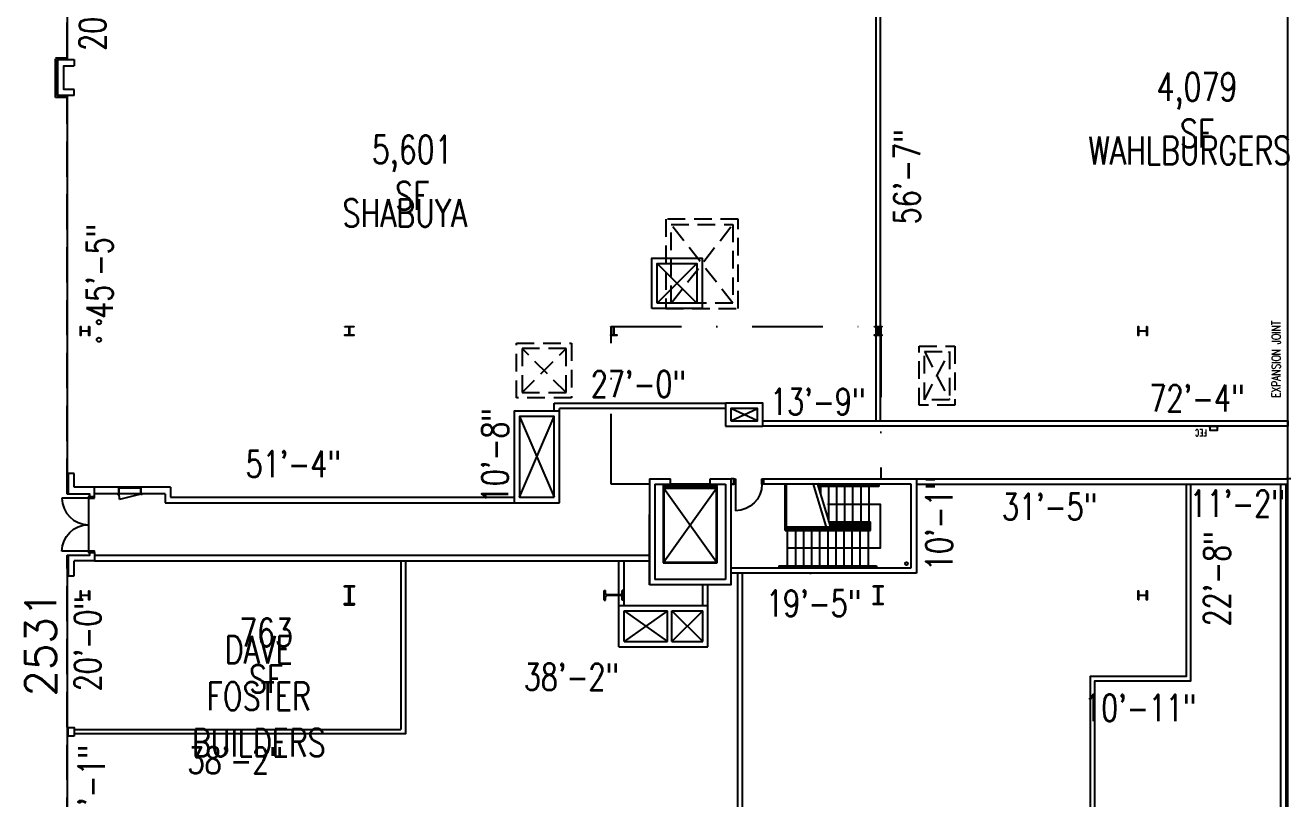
# Model space of a CAD drawing. Extents: x -13345 to 10098, y -1643 to 9113.
# Drawn here: x -7623 to -5903, y 2802 to 3855 of the extents above; entities that cross this region are included whole.
import ezdxf
from ezdxf.enums import TextEntityAlignment as Align

# ---------------------------------------------------------------- set-up
doc = ezdxf.new("R2010")
doc.units = 0
doc.header["$LTSCALE"] = 192
doc.header["$MEASUREMENT"] = 0
for name, pattern in [('DASHDOT', [1, 0.5, -0.25, 0, -0.25]), ('DASHED', [0.75, 0.5, -0.25]), ('DASHED2', [0.375, 0.25, -0.125]), ('HIDDEN2', [0.1875, 0.125, -0.0625])]:
    doc.linetypes.add(name, pattern=pattern)
doc.layers.get('0').update_dxf_attribs({"linetype": 'CONTINUOUS'})
doc.layers.get('DEFPOINTS').update_dxf_attribs({"linetype": 'CONTINUOUS'})
for name, color, linetype in [('ARCH-DOORS-EXTERIOR', 7, 'CONTINUOUS'), ('ARCH-DOORS-INTERIOR', 7, 'CONTINUOUS'), ('ARCH-FEATURES', 2, 'CONTINUOUS'), ('ARCH-OPENINGS-ABOVE', 1, 'DASHED'), ('ARCH-WALLS-EXTERIOR', 5, 'CONTINUOUS'), ('ARCH-WALLS-INTERIOR', 1, 'CONTINUOUS'), ('DIMENSIONS-TENANT', 7, 'CONTINUOUS'), ('EXPANSION-JOINT', 1, 'CONTINUOUS'), ('FM-SPNO', 3, 'CONTINUOUS'), ('FM-TENANT-SF', 6, 'CONTINUOUS'), ('FM-TEXT-TENANT', 6, 'CONTINUOUS'), ('M-MEZZANINE-ZZZ', 254, 'DASHDOT'), ('STRUCTURAL-COLUMNS', 3, 'CONTINUOUS'), ('TENANT-DEMISING', 4, 'CONTINUOUS'), ('TENANT-STOREFRONT-LEASELINE', 3, 'DASHED2'), ('UTILITIES-HVAC', 1, 'CONTINUOUS'), ('UTILITIES-PLUMB', 2, 'CONTINUOUS')]:
    doc.layers.add(name, color=color, linetype=linetype)
doc.layers.add('COMMON AREA FILL', color=7, linetype='CONTINUOUS', true_color=0xdedede)
doc.styles.add('3442-LP2$0$FMSTXT', font='SIMPLEX.shx', dxfattribs={"width": 0.75})
doc.styles.add('ATTR', font='romans.shx', dxfattribs={"width": 0.8, "height": 0.10401})
doc.styles.add('FMSTXT', font='simplex.shx', dxfattribs={"width": 0.75})
doc.styles.add('Imperial_1-001', font='romans.shx', dxfattribs={"width": 0.75, "height": 0.09375})
doc.styles.get("Standard").update_dxf_attribs({"font": 'txt.shx', "width": 0.75})
doc.dimstyles.new('LP-SP-MP (without ticks)', dxfattribs={"dimscale": 0, "dimtxt": 36, "dimasz": 12, "dimexe": 8, "dimexo": 8, "dimgap": 8, "dimtad": 1, "dimdec": 0, "dimrnd": 0.0625, "dimzin": 3, "dimdsep": 46, "dimlunit": 4, "dimtxsty": 'Standard', "dimblk1": 'OBLIQUE', "dimblk2": 'OBLIQUE', "dimsah": 1, "dimcen": 0.5, "dimse1": 1, "dimse2": 1, "dimsd1": 1, "dimsd2": 1, "dimclrt": 256, "dimadec": 0, "dimazin": 0, "dimtfac": 6, "dimtdec": 0, "dimtofl": 0, "dimtmove": 0, "dimatfit": 3, "dimldrblk": 'OBLIQUE', "dimfxl": 1, "dimfrac": 2, "dimtolj": 1, "dimtzin": 3, "dimarcsym": 0})

# ---------------------------------------------------------------- blocks, each defined once
blk = doc.blocks.new('*D446')
at = {"layer": 'DEFPOINTS', "color": 0, "transparency": 16777216}
for p in [(-6650.4, 3116), (-6417.3, 3116), (-6650.4, 3041.8)]:
    blk.add_point(p, dxfattribs=at)
at = {"layer": 'DIMENSIONS-TENANT', "transparency": 16777216, "insert": (-6549.8, 3067.8), "char_height": 36, "attachment_point": 5}
blk.add_mtext('\\A1;19\'-5"', dxfattribs=at)
blk = doc.blocks.new('_OBLIQUE')
at = {"color": 0, "linetype": 'ByBlock'}
blk.add_line((-0.5, -0.5), (0.5, 0.5), dxfattribs=at)
blk = doc.blocks.new('*D447')
at = {"layer": 'DEFPOINTS', "color": 0, "transparency": 16777216}
for p in [(-6417.3, 3237.3), (-6352.9, 3237.3), (-6417.3, 3116)]:
    blk.add_point(p, dxfattribs=at)
at = {"layer": 'DIMENSIONS-TENANT', "transparency": 16777216, "insert": (-6378.9, 3176.7), "char_height": 36, "attachment_point": 5, "rotation": 90}
blk.add_mtext('\\A1;10\'-1"', dxfattribs=at)
blk = doc.blocks.new('*D449')
at = {"layer": 'DEFPOINTS', "color": 0, "transparency": 16777216}
for p in [(-6650.4, 3116), (-6650.4, 1902.5), (-6585, 1902.5)]:
    blk.add_point(p, dxfattribs=at)
at = {"layer": 'DIMENSIONS-TENANT', "transparency": 16777216, "insert": (-6611, 2509.3), "char_height": 36, "attachment_point": 5, "rotation": 90}
blk.add_mtext('\\A1;101\'-2"', dxfattribs=at)
blk = doc.blocks.new('*D450')
at = {"layer": 'DEFPOINTS', "color": 0, "transparency": 16777216}
for p in [(-6417.3, 3237.3), (-6039.9, 3237.3), (-6417.3, 3173.4)]:
    blk.add_point(p, dxfattribs=at)
at = {"layer": 'DIMENSIONS-TENANT', "transparency": 16777216, "insert": (-6228.6, 3199.4), "char_height": 36, "attachment_point": 5}
blk.add_mtext('\\A1;31\'-5"', dxfattribs=at)
blk = doc.blocks.new('*D451')
at = {"layer": 'DEFPOINTS', "color": 0, "transparency": 16777216}
for p in [(-6170.4, 2965), (-6170.4, 1902.5), (-6170.4, 1902.5)]:
    blk.add_point(p, dxfattribs=at)
at = {"layer": 'DIMENSIONS-TENANT', "transparency": 16777216, "insert": (-6196.4, 2433.8), "char_height": 36, "attachment_point": 5, "rotation": 90}
blk.add_mtext('\\A1;88\'-7"', dxfattribs=at)
blk = doc.blocks.new('*D452')
at = {"layer": 'DEFPOINTS', "color": 0, "transparency": 16777216}
for p in [(-6039.9, 3237.3), (-5974.7, 3237.3), (-6039.9, 2965)]:
    blk.add_point(p, dxfattribs=at)
at = {"layer": 'DIMENSIONS-TENANT', "transparency": 16777216, "insert": (-6000.7, 3101.2), "char_height": 36, "attachment_point": 5, "rotation": 90}
blk.add_mtext('\\A1;22\'-8"', dxfattribs=at)
blk = doc.blocks.new('*D453')
at = {"layer": 'DEFPOINTS', "color": 0, "transparency": 16777216}
for p in [(-6170.4, 2965), (-6039.9, 2965), (-6170.4, 2899.5)]:
    blk.add_point(p, dxfattribs=at)
at = {"layer": 'DIMENSIONS-TENANT', "transparency": 16777216, "insert": (-6105.2, 2925.5), "char_height": 36, "attachment_point": 5}
blk.add_mtext('\\A1;10\'-11"', dxfattribs=at)
blk = doc.blocks.new('*D454')
at = {"layer": 'DEFPOINTS', "color": 0, "transparency": 16777216}
for p in [(-6039.9, 3237.3), (-5906.4, 3237.3), (-6039.9, 3177.8)]:
    blk.add_point(p, dxfattribs=at)
at = {"layer": 'DIMENSIONS-TENANT', "transparency": 16777216, "insert": (-5973.2, 3203.8), "char_height": 36, "attachment_point": 5}
blk.add_mtext('\\A1;11\'-2"', dxfattribs=at)
blk = doc.blocks.new('*D456')
at = {"layer": 'DEFPOINTS', "color": 0, "transparency": 16777216}
for p in [(-5913.7, 3237.3), (-5906.4, 3237.3), (-5906.4, 1902.5)]:
    blk.add_point(p, dxfattribs=at)
at = {"layer": 'DIMENSIONS-TENANT', "transparency": 16777216, "insert": (-5939.7, 2406.4), "char_height": 36, "attachment_point": 5, "rotation": 90}
blk.add_mtext('\\A1;111\'-3"', dxfattribs=at)
blk = doc.blocks.new('*D465')
at = {"layer": 'DEFPOINTS', "color": 0, "transparency": 16777216}
for p in [(-7108.7, 3132.9), (-6650.4, 3116), (-6650.4, 2941.7)]:
    blk.add_point(p, dxfattribs=at)
at = {"layer": 'DIMENSIONS-TENANT', "transparency": 16777216, "insert": (-6879.6, 2967.7), "char_height": 36, "attachment_point": 5}
blk.add_mtext('\\A1;38\'-2"', dxfattribs=at)
blk = doc.blocks.new('051200_053')
at = {"flags": 128}
blk.add_lwpolyline([(-6, 6.1), (6, 6.1), (6, 5.5), (0.9, 5.5, 0.414214), (0.2, 4.7), (0.2, -4.7, 0.414214), (0.9, -5.5), (6, -5.5), (6, -6.1), (-6, -6.1), (-6, -5.5), (-0.9, -5.5, 0.414214), (-0.2, -4.7), (-0.2, 4.7, 0.414214), (-0.9, 5.5), (-6, 5.5)], format="xyb", close=True, dxfattribs=at)
blk = doc.blocks.new('W-Wide Flange-Column - W12X65-1720045-Mall Level - Framing Plan')
at = {"layer": 'STRUCTURAL-COLUMNS'}
blk.add_blockref('051200_053', (0, 0), dxfattribs=at)
blk = doc.blocks.new('W12x79')
at = {"flags": 128}
blk.add_lwpolyline([(-6, 6.2), (6, 6.2), (6, 5.5), (0.9, 5.5, 0.414214), (0.2, 4.8), (0.2, -4.8, 0.414214), (0.9, -5.5), (6, -5.5), (6, -6.2), (-6, -6.2), (-6, -5.5), (-0.9, -5.5, 0.414214), (-0.2, -4.8), (-0.2, 4.8, 0.414214), (-0.9, 5.5), (-6, 5.5)], format="xyb", close=True, dxfattribs=at)
blk = doc.blocks.new('W-Wide Flange-Column - W12X79-1720056-Mall Level - Framing Plan')
at = {"layer": 'STRUCTURAL-COLUMNS'}
blk.add_blockref('W12x79', (0, 0), dxfattribs=at)
blk = doc.blocks.new('ZPT56I_1')
at = {"layer": 'ARCH-FEATURES'}
h = blk.add_hatch(color=256, dxfattribs=at)
edge = h.paths.add_edge_path()
edge.add_arc((0, 0), 0.0352, 0, 360)
blk = doc.blocks.new('ZAT56I_2')
at = {"layer": 'ARCH-FEATURES', "extrusion": (0, 0, -1)}
blk.add_hatch(color=256, dxfattribs=at).paths.add_polyline_path([(-0.059, -0.035), (-0.066, -0.022), (-0.031, 0), (-0.066, 0.022), (-0.059, 0.035), (0, 0)])
blk = doc.blocks.new('W-Wide Flange-Column - W12X65-1719971-Mall Level - Framing Plan')
at = {"layer": 'STRUCTURAL-COLUMNS'}
blk.add_blockref('051200_053', (0, 0), dxfattribs=at)
blk = doc.blocks.new('W12x72')
at = {"flags": 128}
blk.add_lwpolyline([(-6, 6.1), (6, 6.1), (6, 5.5), (0.9, 5.5, 0.414214), (0.2, 4.8), (0.2, -4.7, 0.414214), (0.9, -5.5), (6, -5.5), (6, -6.1), (-6, -6.1), (-6, -5.5), (-0.9, -5.5, 0.414214), (-0.2, -4.7), (-0.2, 4.8, 0.414214), (-0.9, 5.5), (-6, 5.5)], format="xyb", close=True, dxfattribs=at)
blk = doc.blocks.new('W-Wide Flange-Column - W12X72-1719983-Mall Level - Framing Plan')
at = {"layer": 'STRUCTURAL-COLUMNS'}
blk.add_blockref('W12x72', (0, 0), dxfattribs=at)
blk = doc.blocks.new('051200_178')
at = {"flags": 128}
blk.add_lwpolyline([(-6.6, 13), (6.6, 13), (6.6, 11.3), (1.3, 11.3, 0.414214), (0.5, 10.5), (0.5, -10.5, 0.414214), (1.3, -11.3), (6.6, -11.3), (6.6, -13), (-6.6, -13), (-6.6, -11.3), (-1.2, -11.3, 0.414214), (-0.5, -10.5), (-0.5, 10.5, 0.414214), (-1.2, 11.3), (-6.6, 11.3)], format="xyb", close=True, dxfattribs=at)
blk = doc.blocks.new('W-Wide Flange-Column - W24X229-1719966-Mall Level - Framing Plan')
at = {"layer": 'STRUCTURAL-COLUMNS'}
blk.add_line((-6.5, -13), (6.6, -13), dxfattribs=at)
blk.add_blockref('051200_178', (0, 0), dxfattribs=at)
blk = doc.blocks.new('W-Wide Flange-Column - W12X65-1719978-Mall Level - Framing Plan')
at = {"layer": 'STRUCTURAL-COLUMNS'}
blk.add_blockref('051200_053', (0, 0), dxfattribs=at)
blk = doc.blocks.new('W12x50')
at = {"flags": 128}
blk.add_lwpolyline([(-4, 6.1), (4, 6.1), (4, 5.5), (0.9, 5.5, 0.414214), (0.2, 4.7), (0.2, -4.7, 0.414214), (0.9, -5.5), (4, -5.5), (4, -6.1), (-4, -6.1), (-4, -5.5), (-0.9, -5.5, 0.414214), (-0.2, -4.7), (-0.2, 4.7, 0.414214), (-0.9, 5.5), (-4, 5.5)], format="xyb", close=True, dxfattribs=at)
blk = doc.blocks.new('W-Wide Flange-Column - W12X50-1719965-Mall Level - Framing Plan')
at = {"layer": 'STRUCTURAL-COLUMNS'}
blk.add_blockref('W12x50', (0, 0), dxfattribs=at)
blk = doc.blocks.new('051200_176')
at = {"flags": 128}
blk.add_lwpolyline([(-6.5, 12.7), (6.5, 12.7), (6.5, 11.3), (1.2, 11.3, 0.414214), (0.4, 10.5), (0.4, -10.5, 0.414214), (1.2, -11.3), (6.5, -11.3), (6.5, -12.7), (-6.5, -12.7), (-6.5, -11.3), (-1.2, -11.3, 0.414214), (-0.4, -10.5), (-0.4, 10.5, 0.414214), (-1.2, 11.3), (-6.5, 11.3)], format="xyb", close=True, dxfattribs=at)
blk = doc.blocks.new('W-Wide Flange-Column - W24X192-1720053-Mall Level - Framing Plan')
at = {"layer": 'STRUCTURAL-COLUMNS'}
blk.add_blockref('051200_176', (0, 0), dxfattribs=at)
blk = doc.blocks.new('W12x58')
at = {"flags": 128}
blk.add_lwpolyline([(-5, 6.1), (5, 6.1), (5, 5.5), (0.9, 5.5, 0.414214), (0.2, 4.7), (0.2, -4.7, 0.414214), (0.9, -5.5), (5, -5.5), (5, -6.1), (-5, -6.1), (-5, -5.5), (-0.9, -5.5, 0.414214), (-0.2, -4.7), (-0.2, 4.7, 0.414214), (-0.9, 5.5), (-5, 5.5)], format="xyb", close=True, dxfattribs=at)
blk = doc.blocks.new('W-Wide Flange-Column - W12X58-1719969-Mall Level - Framing Plan')
at = {"layer": 'STRUCTURAL-COLUMNS'}
blk.add_blockref('W12x58', (0, 0), dxfattribs=at)
blk = doc.blocks.new('24x250 W-Shape End Elev')
at = {"linetype": 'Continuous'}
for p, q in [((-6.5925, 13.17), (-6.5925, 11.28)), ((-6.5925, 13.17), (6.5925, 13.17)), ((-6.5925, 11.28), (-2.16625, 11.28)), ((-0.52, -9.63375), (-0.52, 9.63375)), ((0.52, -9.63375), (0.52, 9.63375)), ((2.16625, 11.28), (6.5925, 11.28)), ((6.5925, 13.17), (6.5925, 11.28)), ((-6.5925, -13.17), (-6.5925, -11.28)), ((-6.5925, -11.28), (-2.16625, -11.28)), ((-6.5925, -13.17), (6.5925, -13.17)), ((2.16625, -11.28), (6.5925, -11.28)), ((6.5925, -13.17), (6.5925, -11.28))]:
    blk.add_line(p, q, dxfattribs=at)
for centre, start, end in [((-2.16625, 9.63375), 0, 90), ((2.16625, 9.63375), 90, 180), ((-2.16625, -9.63375), 270, 0), ((2.16625, -9.63375), 180, 270)]:
    blk.add_arc(centre, 1.64625, start, end, dxfattribs=at)
at = {"style": 'ATTR', "width": 0.8, "flags": 9}
blk.add_attdef('ESTCODE', (0, -13.17), '', height=0.0000659, dxfattribs=at)
blk = doc.blocks.new('FireHoseCabinet')
blk.add_lwpolyline([(-16.6, 0), (-16.6, 0.1), (-16.7, 0.1), (-16.7, -0.1), (-15, -0.1), (-15, 8.5), (0, 8.5), (15, 8.5), (15, -0.1), (16.7, -0.1), (16.7, 0.1), (16.6, 0.1), (16.6, 0), (15.1, 0), (15.1, 8.6), (0, 8.6), (-15.1, 8.6), (-15.1, 0)], close=True)
for points in [[(-16.7, 0.1), (-16.7, -0.1)], [(15, 0), (-15, 0)], [(16.7, 0.1), (16.7, -0.1)], [(15, -0.1), (-14, -7.7)]]:
    blk.add_lwpolyline(points)
blk.add_arc((15, -0.1), 29.9, 179.8086, 194.7421)
blk = doc.blocks.new('*U361')
at = {"flags": 128}
for points in [[(0.7, 0), (-12.8, 0)], [(-10.8, 0), (-10.8, 6), (-1.3, 6), (-1.3, 0)]]:
    blk.add_lwpolyline(points, dxfattribs=at)
at = {"style": 'Imperial_1-001', "width": 0.75}
blk.add_text('FEC', height=9, dxfattribs=at).set_placement((11, 9.3), align=Align.MIDDLE_CENTER)
blk = doc.blocks.new('*D414')
at = {"layer": 'DEFPOINTS', "color": 0, "transparency": 16777216}
for p in [(-7566.2, 3216.9), (-6950.3, 3231.5), (-6950.3, 3216.9)]:
    blk.add_point(p, dxfattribs=at)
at = {"layer": 'DIMENSIONS-TENANT', "transparency": 16777216, "insert": (-7258.3, 3257.5), "char_height": 36, "attachment_point": 5}
blk.add_mtext('\\A1;51\'-4"', dxfattribs=at)
blk = doc.blocks.new('*D415')
at = {"layer": 'DEFPOINTS', "color": 0, "transparency": 16777216}
for p in [(-6895.8, 3333.3), (-6957.6, 3204.9), (-6950.3, 3204.9)]:
    blk.add_point(p, dxfattribs=at)
at = {"layer": 'DIMENSIONS-TENANT', "transparency": 16777216, "insert": (-6983.6, 3269.1), "char_height": 36, "attachment_point": 5, "rotation": 90}
blk.add_mtext('\\A1;10\'-8"', dxfattribs=at)
blk = doc.blocks.new('*D379')
at = {"layer": 'DEFPOINTS', "color": 0, "transparency": 16777216}
for p in [(-6626.4, 3316.5), (-6626.4, 3309.3), (-6461.9, 3309.3)]:
    blk.add_point(p, dxfattribs=at)
at = {"layer": 'DIMENSIONS-TENANT', "transparency": 16777216, "insert": (-6544.2, 3342.5), "char_height": 36, "attachment_point": 5}
blk.add_mtext('\\A1;13\'-9"', dxfattribs=at)
blk = doc.blocks.new('*D381')
at = {"layer": 'DEFPOINTS', "color": 0, "transparency": 16777216}
for p in [(-5593.9, 3321.3), (-6461.9, 3309.3), (-5593.9, 3309.3)]:
    blk.add_point(p, dxfattribs=at)
at = {"layer": 'DIMENSIONS-TENANT', "transparency": 16777216, "insert": (-6027.9, 3347.3), "char_height": 36, "attachment_point": 5}
blk.add_mtext('\\A1;72\'-4"', dxfattribs=at)
blk = doc.blocks.new('*D382')
at = {"layer": 'DEFPOINTS', "color": 0, "transparency": 16777216}
for p in [(-6461.9, 3988.5), (-6396.8, 3988.5), (-6461.9, 3309.3)]:
    blk.add_point(p, dxfattribs=at)
at = {"layer": 'DIMENSIONS-TENANT', "transparency": 16777216, "insert": (-6422.8, 3648.9), "char_height": 36, "attachment_point": 5, "rotation": 90}
blk.add_mtext('\\A1;56\'-7"', dxfattribs=at)
blk = doc.blocks.new('*D386')
at = {"layer": 'DEFPOINTS', "color": 0, "transparency": 16777216}
for p in [(-7581.9, 4008.8), (-7505.5, 4008.8), (-7581.9, 3761.5)]:
    blk.add_point(p, dxfattribs=at)
at = {"layer": 'DIMENSIONS-TENANT', "transparency": 16777216, "insert": (-7531.5, 3885.2), "char_height": 36, "attachment_point": 5, "rotation": 90}
blk.add_mtext('\\A1;20\'-7"', dxfattribs=at)
blk = doc.blocks.new('*D388')
at = {"layer": 'DEFPOINTS', "color": 0, "transparency": 16777216}
for p in [(-7566.2, 3761.5), (-7495.9, 3761.5), (-7566.2, 3216.9)]:
    blk.add_point(p, dxfattribs=at)
at = {"layer": 'DIMENSIONS-TENANT', "transparency": 16777216, "insert": (-7521.9, 3520.1), "char_height": 36, "attachment_point": 5, "rotation": 90}
blk.add_mtext('\\A1;45\'-5"', dxfattribs=at)
blk = doc.blocks.new('*D642')
at = {"layer": 'DEFPOINTS', "color": 0, "transparency": 16777216}
for p in [(-6950.3, 3340.5), (-6950.3, 3322.1), (-6626.4, 3333.3)]:
    blk.add_point(p, dxfattribs=at)
at = {"layer": 'DIMENSIONS-TENANT', "transparency": 16777216, "insert": (-6788.4, 3366.5), "char_height": 36, "attachment_point": 5}
blk.add_mtext('\\A1;27\'-0"', dxfattribs=at)
blk = doc.blocks.new('fms4rm')
blk.add_attdef('FMS:RMID', text='', height=12).set_placement((0, 0), align=Align.MIDDLE_CENTER)
blk = doc.blocks.new('*D647')
at = {"layer": 'DEFPOINTS', "color": 0, "transparency": 16777216}
for p in [(-7566.2, 2892.9), (-7507, 2892.9), (-7566.2, 2615.8)]:
    blk.add_point(p, dxfattribs=at)
at = {"layer": 'DIMENSIONS-TENANT', "transparency": 16777216, "insert": (-7533, 2810.3), "char_height": 36, "attachment_point": 5, "rotation": 90}
blk.add_mtext('\\A1;23\'-1"', dxfattribs=at)
blk = doc.blocks.new('*D648')
at = {"layer": 'DEFPOINTS', "color": 0, "transparency": 16777216}
for p in [(-7566.2, 3132.9), (-7512.2, 3132.9), (-7566.2, 2892.9)]:
    blk.add_point(p, dxfattribs=at)
at = {"layer": 'DIMENSIONS-TENANT', "transparency": 16777216, "insert": (-7538.2, 3012.9), "char_height": 36, "attachment_point": 5, "rotation": 90}
blk.add_mtext('\\A1;20\'-0"', dxfattribs=at)
blk = doc.blocks.new('*D653')
at = {"layer": 'DEFPOINTS', "color": 0, "transparency": 16777216}
for p in [(-7566.2, 2892.9), (-7108.7, 2892.9), (-7566.2, 2827.9)]:
    blk.add_point(p, dxfattribs=at)
at = {"layer": 'DIMENSIONS-TENANT', "transparency": 16777216, "insert": (-7337.4, 2853.9), "char_height": 36, "attachment_point": 5}
blk.add_mtext('\\A1;38\'-2"', dxfattribs=at)

msp = doc.modelspace()

# ---------------------------------------------------------------- linework, layer by layer
at = {"layer": 'ARCH-DOORS-EXTERIOR'}
for p, q in [((-7534.7, 3210.9), (-7573.2, 3210.9)), ((-7535.9, 3212.9), (-7528.8, 3212.9)), ((-7534.7, 3138.9), (-7573.2, 3138.9)), ((-7535.9, 3136.9), (-7528.8, 3136.9))]:
    msp.add_line(p, q, dxfattribs=at)
at = {"layer": 'ARCH-DOORS-EXTERIOR', "flags": 128}
for points in [[(-7528.8, 3210.9), (-7528.8, 3212.9), (-7537.2, 3212.9), (-7537.2, 3210.9)], [(-7528.8, 3136.9), (-7528.8, 3138.9), (-7537.2, 3138.9), (-7537.2, 3136.9)]]:
    msp.add_lwpolyline(points, close=True, dxfattribs=at)
at = {"layer": 'ARCH-DOORS-EXTERIOR'}
msp.add_arc((-7537.2, 3210.9), 36, 180, 270, dxfattribs=at)
at = {"layer": 'ARCH-DOORS-EXTERIOR', "extrusion": (0, 0, -1)}
msp.add_arc((7537.2, 3138.9), 36, 0, 90, dxfattribs=at)
at = {"layer": 'ARCH-DOORS-INTERIOR'}
for p, q in [((-6658.3, 3237.3), (-6656.3, 3237.3)), ((-6658.3, 3230), (-6658.3, 3237.3)), ((-6656.3, 3237.3), (-6656.3, 3230)), ((-6620.3, 3237.3), (-6618.3, 3237.3)), ((-6620.3, 3230), (-6620.3, 3237.3)), ((-6618.3, 3237.3), (-6618.3, 3230)), ((-6656.3, 3230), (-6658.3, 3230)), ((-6656.3, 3230), (-6656.3, 3194)), ((-6618.3, 3230), (-6620.3, 3230))]:
    msp.add_line(p, q, dxfattribs=at)
at = {"layer": 'ARCH-DOORS-INTERIOR', "extrusion": (0, 0, -1)}
msp.add_arc((6656.3, 3230), 36, 180, 270, dxfattribs=at)
at = {"layer": 'ARCH-FEATURES'}
for p, q in [((-6681.3, 3225), (-6754.6, 3225)), ((-6754.6, 3225), (-6754.6, 3122.8)), ((-6753.6, 3224), (-6753.6, 3123.8)), ((-6682.3, 3123.8), (-6682.3, 3224)), ((-6681.3, 3122.8), (-6681.3, 3225)), ((-6588.5, 3167), (-6588.5, 3230)), ((-6587, 3168.5), (-6587, 3230)), ((-6551.1, 3231.5), (-6533.4, 3172.9)), ((-6545.1, 3231.5), (-6527.4, 3172.9)), ((-6462.8, 3228.5), (-6544.2, 3228.5)), ((-6540.3, 3215.6), (-6540.3, 3227)), ((-6529.3, 3179), (-6529.3, 3227)), ((-6518.3, 3179), (-6518.3, 3227)), ((-6507.3, 3179), (-6507.3, 3227)), ((-6496.3, 3179), (-6496.3, 3227)), ((-6485.3, 3179), (-6485.3, 3227)), ((-6474.3, 3179), (-6474.3, 3227)), ((-6462.8, 3230), (-6462.8, 3228.5)), ((-6461.3, 3230), (-6461.3, 3227)), ((-6588.5, 3167), (-6472.5, 3167)), ((-6474, 3171.5), (-6587, 3171.5)), ((-6474, 3170), (-6587, 3170)), ((-6587, 3168.5), (-6474, 3168.5)), ((-6585.5, 3168.5), (-6585.5, 3170)), ((-6585.3, 3119), (-6585.3, 3167)), ((-6574.3, 3168.5), (-6574.3, 3170)), ((-6574.3, 3119), (-6574.3, 3167)), ((-6563.3, 3168.5), (-6563.3, 3170)), ((-6563.3, 3119), (-6563.3, 3167)), ((-6552.3, 3168.5), (-6552.3, 3170)), ((-6552.3, 3119), (-6552.3, 3167)), ((-6541.3, 3168.5), (-6541.3, 3170)), ((-6541.3, 3119), (-6541.3, 3167)), ((-6530.3, 3168.5), (-6530.3, 3170)), ((-6530.3, 3119), (-6530.3, 3167)), ((-6529.3, 3179), (-6472.5, 3179)), ((-6528.8, 3177.5), (-6474, 3177.5)), ((-6474, 3176), (-6528.4, 3176)), ((-6474, 3174.5), (-6527.9, 3174.5)), ((-6519.3, 3168.5), (-6519.3, 3170)), ((-6519.3, 3119), (-6519.3, 3167)), ((-6518.3, 3176), (-6518.3, 3177.5)), ((-6508.3, 3168.5), (-6508.3, 3170)), ((-6508.3, 3119), (-6508.3, 3167)), ((-6507.3, 3176), (-6507.3, 3177.5)), ((-6497.3, 3168.5), (-6497.3, 3170)), ((-6497.3, 3119), (-6497.3, 3167)), ((-6496.3, 3176), (-6496.3, 3177.5)), ((-6486.3, 3168.5), (-6486.3, 3170)), ((-6486.3, 3119), (-6486.3, 3167)), ((-6485.3, 3176), (-6485.3, 3177.5)), ((-6475.3, 3168.5), (-6475.3, 3170)), ((-6475.3, 3119), (-6475.3, 3167)), ((-6474.3, 3176), (-6474.3, 3177.5)), ((-6474, 3168.5), (-6474, 3177.5)), ((-6472.5, 3167), (-6472.5, 3179)), ((-6754.6, 3122.8), (-6681.3, 3122.8)), ((-6753.6, 3123.8), (-6682.3, 3123.8)), ((-6597.3, 3119), (-6597.3, 3116)), ((-6465.8, 3117.5), (-6595.8, 3117.5)), ((-6595.8, 3117.5), (-6595.8, 3116)), ((-6465.8, 3117.5), (-6465.8, 3116)), ((-6464.3, 3119), (-6464.3, 3116))]:
    msp.add_line(p, q, dxfattribs=at)
for points in [[(-6681.3, 3229.5), (-6754.6, 3229.5), (-6754.6, 3228.5), (-6681.3, 3228.5)], [(-6681.3, 3227.1), (-6754.6, 3227.1), (-6754.6, 3226.1), (-6681.3, 3226.1)]]:
    msp.add_lwpolyline(points, close=True, dxfattribs=at)
for points in [[(-6682.3, 3224), (-6753.6, 3224)], [(-6682.3, 3224), (-6753.6, 3123.8)], [(-6682.3, 3123.8), (-6753.6, 3224)], [(-6690.9, 3230), (-6744.9, 3230)]]:
    msp.add_lwpolyline(points, dxfattribs=at)
at = {"layer": 'ARCH-FEATURES', "flags": 128}
for points in [[(-6461.3, 3227), (-6543.7, 3227)], [(-6530.5, 3203), (-6459.4, 3203), (-6459.4, 3143), (-6585.3, 3143)], [(-6597.3, 3119), (-6464.3, 3119)]]:
    msp.add_lwpolyline(points, dxfattribs=at)
at = {"layer": 'ARCH-FEATURES'}
msp.add_circle((-6423.3, 3122), 2, dxfattribs=at)
at = {"layer": 'ARCH-OPENINGS-ABOVE', "linetype": 'HIDDEN2'}
for points in [[(-6652.7, 3591), (-6751.2, 3591), (-6751.2, 3469.5), (-6652.7, 3469.5)], [(-6743.9, 3583.8), (-6659.9, 3583.8), (-6659.9, 3476.8), (-6743.9, 3476.8)], [(-6954.2, 3422), (-6879.7, 3422), (-6879.7, 3347.5), (-6954.2, 3347.5)], [(-6886.9, 3414.8), (-6946.9, 3414.8), (-6946.9, 3354.8), (-6886.9, 3354.8)], [(-6406.2, 3418), (-6357.7, 3418), (-6357.7, 3337.5), (-6406.2, 3337.5)], [(-6398.9, 3410.8), (-6364.9, 3410.8), (-6364.9, 3344.8), (-6398.9, 3344.8)]]:
    msp.add_lwpolyline(points, close=True, dxfattribs=at)
at = {"layer": 'ARCH-WALLS-EXTERIOR'}
for p, q in [((-7556.4, 3808.3), (-7556.4, 3799.8)), ((-7556.4, 3759.3), (-7556.4, 3767.8)), ((-7556.4, 3244.5), (-7564.9, 3244.5)), ((-7564.9, 3244.5), (-7564.9, 3217)), ((-7556.4, 3226.2), (-7556.4, 3244.5)), ((-7564.9, 3217), (-7535.9, 3217)), ((-7528.8, 3226.2), (-7556.4, 3226.2)), ((-7535.9, 3212.9), (-7535.9, 3217)), ((-7528.8, 3212.9), (-7528.8, 3226.2)), ((-7535.9, 3212.9), (-7528.8, 3212.9)), ((-7535.9, 3132.8), (-7564.9, 3132.8)), ((-7564.9, 3132.8), (-7564.9, 3105.3)), ((-7535.9, 3136.9), (-7535.9, 3132.8)), ((-7535.9, 3136.9), (-7528.8, 3136.9)), ((-7528.8, 3136.9), (-7528.8, 3125.7)), ((-7528.8, 3125.7), (-7556.4, 3125.7)), ((-7556.4, 3105.3), (-7556.4, 3125.7)), ((-7564.9, 3105.3), (-7556.4, 3105.3))]:
    msp.add_line(p, q, dxfattribs=at)
for points in [[(-7556.4, 3759.3), (-7579.4, 3759.3), (-7579.4, 3808.3), (-7556.4, 3808.3)], [(-7556.4, 3767.8), (-7570.9, 3767.8), (-7570.9, 3799.8), (-7556.4, 3799.8)]]:
    msp.add_lwpolyline(points, dxfattribs=at)
msp.add_lwpolyline([(-7556.4, 2886.9), (-7564.9, 2886.9), (-7564.9, 2898.9), (-7556.4, 2898.9)], close=True, dxfattribs=at)
at = {"layer": 'ARCH-WALLS-INTERIOR'}
for p, q in [((-6669.7, 3333.3), (-6895.8, 3333.3)), ((-6895.8, 3204.9), (-6895.8, 3333.3)), ((-5904.4, 3309.3), (-6619.2, 3309.3)), ((-5904.4, 3316.5), (-5904.4, 3309.3)), ((-6773.2, 3237.3), (-6773.2, 3093)), ((-6744.9, 3230), (-6744.9, 3237.3)), ((-6690.9, 3237.3), (-6662.7, 3237.3)), ((-6690.9, 3230), (-6690.9, 3237.3)), ((-6658.3, 3237.3), (-6662.3, 3237.3)), ((-6618.3, 3230), (-6618.3, 3237.3)), ((-6618.3, 3237.3), (-6410, 3237.3)), ((-6410, 3237.3), (-6410, 3108.8)), ((-5904.4, 3230), (-5904.4, 3237.3)), ((-7425.6, 3226.2), (-7528.8, 3226.2)), ((-7432.8, 3216.9), (-7528.8, 3216.9)), ((-7425.6, 3226.2), (-7425.6, 3212.2)), ((-6765.9, 3230), (-6765.9, 3100.3)), ((-6690.9, 3230), (-6669.9, 3230)), ((-6669.9, 3230), (-6669.9, 3100.3)), ((-6662.3, 3230), (-6658.3, 3230)), ((-6417.3, 3230), (-6618.3, 3230)), ((-6417.3, 3116), (-6417.3, 3230)), ((-7432.8, 3204.9), (-6957.6, 3204.9)), ((-7425.6, 3212.2), (-6957.6, 3212.2)), ((-6773.2, 3132.9), (-7528.8, 3132.9)), ((-6773.2, 3132.9), (-7043.1, 3132.9)), ((-7528.8, 3125.7), (-6773.2, 3125.7)), ((-7035.8, 3125.7), (-6815.2, 3125.7)), ((-6815.2, 3065), (-6815.2, 3125.7)), ((-6807.9, 3065), (-6807.9, 3125.7)), ((-6662.7, 3116), (-6417.3, 3116)), ((-6669.9, 3100.3), (-6765.9, 3100.3)), ((-6410, 3108.8), (-6662.7, 3108.8)), ((-6700.9, 3065), (-6700.9, 3093)), ((-6693.7, 3008.5), (-6693.7, 3093)), ((-6815.2, 3008.5), (-6815.2, 3065)), ((-6815.2, 3065), (-6693.7, 3065)), ((-6807.9, 3015.8), (-6807.9, 3057.8)), ((-6807.9, 3057.8), (-6748.9, 3057.8)), ((-6748.9, 3015.8), (-6748.9, 3057.8)), ((-6742.9, 3057.8), (-6700.9, 3057.8)), ((-6742.9, 3015.8), (-6742.9, 3057.8)), ((-6700.9, 3015.8), (-6700.9, 3057.8)), ((-6807.9, 3015.8), (-6748.9, 3015.8)), ((-6742.9, 3015.8), (-6700.9, 3015.8)), ((-6815.2, 3008.5), (-6693.7, 3008.5))]:
    msp.add_line(p, q, dxfattribs=at)
for points in [[(-6770.2, 3469.5), (-6770.2, 3538), (-6701.7, 3538), (-6701.7, 3469.5)], [(-6669.7, 3309.3), (-6619.2, 3309.3), (-6619.2, 3340.5), (-6669.7, 3340.5)], [(-6662.4, 3316.5), (-6626.4, 3316.5), (-6626.4, 3333.3), (-6662.4, 3333.3)]]:
    msp.add_lwpolyline(points, close=True, dxfattribs=at)
for points in [[(-6762.9, 3476.8), (-6762.9, 3530.8), (-6708.9, 3530.8), (-6708.9, 3476.8), (-6762.9, 3476.8)], [(-6903.1, 3329.4), (-6903.1, 3340.5)], [(-6903.1, 3340.5), (-6669.7, 3340.5)], [(-6895.8, 3329.4), (-6957.6, 3329.4), (-6957.6, 3204.9), (-6895.8, 3204.9)], [(-6903.1, 3212.2), (-6903.1, 3322.1), (-6950.3, 3322.1), (-6950.3, 3212.2), (-6903.1, 3212.2)], [(-6619.2, 3316.5), (-6209.1, 3316.5)], [(-6619.2, 3316.5), (-5904.4, 3316.5)], [(-6662.7, 3237.3), (-6662.7, 3093), (-6773.2, 3093)], [(-6410, 3237.3), (-5904.4, 3237.3)], [(-6348, 3237.3), (-6036.3, 3237.3)], [(-7432.8, 3216.9), (-7432.8, 3204.9)], [(-6410, 3230), (-5904.4, 3230)], [(-6340.8, 3230), (-6043.6, 3230)], [(-6807.9, 3125.7), (-6773.2, 3125.7)]]:
    msp.add_lwpolyline(points, dxfattribs=at)
at = {"layer": 'ARCH-WALLS-INTERIOR', "flags": 128}
for points in [[(-6773.2, 3237.3), (-6744.9, 3237.3)], [(-6658.3, 3230), (-6658.3, 3237.3)], [(-6765.9, 3230), (-6744.9, 3230)], [(-6658.3, 3230), (-6662.3, 3230)]]:
    msp.add_lwpolyline(points, dxfattribs=at)
at = {"layer": 'COMMON AREA FILL'}
msp.add_lwpolyline([(-7566.2, 3957.3), (-7566.2, 3808.3), (-7579.4, 3808.3), (-7579.4, 3759.3), (-7566.2, 3759.3), (-7566.2, 3216.9), (-7535.9, 3216.9), (-7535.9, 3212.9), (-7537.2, 3212.9), (-7537.2, 3138.9), (-7537.2, 3136.9), (-7535.9, 3136.9), (-7535.9, 3132.9), (-7566.2, 3132.9), (-7566.2, 2615.8), (-7154.4, 1902.5), (-5595.5, 1902.5)], dxfattribs=at)
at = {"layer": 'EXPANSION-JOINT'}
msp.add_lwpolyline([(-5904.4, 94.3), (-5904.4, 4182.8)], dxfattribs=at)
at = {"layer": 'M-MEZZANINE-ZZZ'}
msp.add_lwpolyline([(-6825.6, 3230), (-6825.6, 3444.8), (-6458.3, 3444.8), (-6458.3, 3237.3), (-6410, 3237.3), (-6410, 3108.8), (-6662.7, 3108.8), (-6662.7, 3093), (-6773.2, 3093), (-6773.2, 3230)], close=True, dxfattribs=at)
at = {"layer": 'TENANT-DEMISING'}
for p, q in [((-6464.9, 3316.5), (-6464.9, 3978.8)), ((-6458.9, 3316.5), (-6458.9, 3978.8)), ((-5913.7, 1912.3), (-5913.7, 3230)), ((-5906.4, 1912.3), (-5906.4, 3230))]:
    msp.add_line(p, q, dxfattribs=at)
for points in [[(-6042.9, 3230), (-6042.9, 2968), (-6173.4, 2968), (-6173.4, 1912.3)], [(-6036.9, 3230), (-6036.9, 2962), (-6167.4, 2962), (-6167.4, 1912.3)], [(-7105.7, 3125.7), (-7105.7, 2889.9), (-7556.4, 2889.9)], [(-7111.7, 3125.7), (-7111.7, 2895.9)], [(-6653.4, 3108.8), (-6653.4, 1912.3)], [(-6647.4, 3108.8), (-6647.4, 1912.3)], [(-7556.4, 2895.9), (-7111.7, 2895.9)]]:
    msp.add_lwpolyline(points, dxfattribs=at)
at = {"layer": 'TENANT-STOREFRONT-LEASELINE'}
for p, q in [((-7566.2, 3810.8), (-7566.2, 3954.8)), ((-7581.9, 3761.5), (-7581.9, 3810.8)), ((-7581.9, 3810.8), (-7566.2, 3810.8)), ((-7581.9, 3756.8), (-7581.9, 3761.5)), ((-7566.2, 3756.8), (-7581.9, 3756.8)), ((-7566.2, 3216.9), (-7566.2, 3756.8)), ((-5900.4, 3237.3), (-5906.4, 3237.3)), ((-7566.2, 2755.3), (-7566.2, 3132.9))]:
    msp.add_line(p, q, dxfattribs=at)
at = {"layer": 'UTILITIES-HVAC', "linetype": 'HIDDEN2'}
for p, q in [((-6659.9, 3476.8), (-6743.9, 3583.8)), ((-6743.9, 3476.8), (-6659.9, 3583.8)), ((-6886.9, 3354.8), (-6946.9, 3414.8)), ((-6946.9, 3354.8), (-6886.9, 3414.8)), ((-6398.9, 3410.8), (-6364.9, 3344.8)), ((-6398.9, 3344.8), (-6364.9, 3410.8))]:
    msp.add_line(p, q, dxfattribs=at)
at = {"layer": 'UTILITIES-HVAC'}
for p, q in [((-6708.9, 3476.8), (-6762.9, 3530.8)), ((-6762.9, 3476.8), (-6708.9, 3530.8)), ((-6748.9, 3057.8), (-6807.9, 3015.8)), ((-6807.9, 3057.8), (-6748.9, 3015.8)), ((-6742.9, 3057.8), (-6700.9, 3015.8)), ((-6700.9, 3057.8), (-6742.9, 3015.8))]:
    msp.add_line(p, q, dxfattribs=at)
for points in [[(-6950.3, 3212.2), (-6903.1, 3322.1)], [(-6950.3, 3322.1), (-6903.1, 3212.2)], [(-6662.4, 3316.5), (-6626.4, 3333.3)], [(-6626.4, 3316.5), (-6662.4, 3333.3)]]:
    msp.add_lwpolyline(points, dxfattribs=at)
at = {"layer": 'UTILITIES-PLUMB'}
for centre in [(-7522.9, 3450.8), (-7522.9, 3426.8)]:
    msp.add_circle(centre, 3, dxfattribs=at)

# ---------------------------------------------------------------- block references
at = {"layer": 'ARCH-FEATURES', "rotation": 179.999999999991}
msp.add_blockref('*U361', (-6011.5, 3309.3), dxfattribs=at)
at = {"layer": 'ARCH-FEATURES'}
msp.add_blockref('FireHoseCabinet', (-7480.8, 3216.8), dxfattribs=at)
at = {"layer": 'ARCH-FEATURES', "xscale": 48, "yscale": 48, "zscale": 48}
for name, p in [('ZAT56I_2', (-6532.3, 3203)), ('ZPT56I_1', (-6585.5, 3143))]:
    msp.add_blockref(name, p, dxfattribs=at)
at = {"layer": 'FM-SPNO', "xscale": 3.5, "yscale": 3.5, "zscale": 3.5, "rotation": 90}
msp.add_blockref('fms4rm', (-7602.2, 3012.9), dxfattribs=at).add_auto_attribs({'FMS:RMID': '2531'})
at = {"layer": 'STRUCTURAL-COLUMNS'}
for name, p, rotation in [('W-Wide Flange-Column - W12X72-1719983-Mall Level - Framing Plan', (-7542, 3438.8), 270.00000010284), ('W-Wide Flange-Column - W12X79-1720056-Mall Level - Framing Plan', (-6101.9, 3438.8), 270.00000010284), ('W-Wide Flange-Column - W12X65-1719971-Mall Level - Framing Plan', (-7542, 3078.8), 270.00000010284), ('24x250 W-Shape End Elev', (-6821.9, 3078.8), 90), ('W-Wide Flange-Column - W12X65-1720045-Mall Level - Framing Plan', (-6102, 3078.8), 90.0000001028453)]:
    msp.add_blockref(name, p, dxfattribs=dict(at, rotation=rotation))
for name, p in [('W-Wide Flange-Column - W12X65-1719978-Mall Level - Framing Plan', (-7181.9, 3438.8)), ('W-Wide Flange-Column - W12X50-1719965-Mall Level - Framing Plan', (-6822, 3438.8)), ('W-Wide Flange-Column - W12X58-1719969-Mall Level - Framing Plan', (-6461.9, 3438.8)), ('W-Wide Flange-Column - W24X229-1719966-Mall Level - Framing Plan', (-7182, 3078.8)), ('W-Wide Flange-Column - W24X192-1720053-Mall Level - Framing Plan', (-6462, 3078.8))]:
    msp.add_blockref(name, p, dxfattribs=at)

# ---------------------------------------------------------------- texts
at = {"layer": 'EXPANSION-JOINT', "insert": (-5926.2, 3400.4), "char_height": 12, "attachment_point": 2, "rotation": 90, "style": '3442-LP2$0$FMSTXT'}
msp.add_mtext_dynamic_manual_height_columns('\\pt108;EXPANSION JOINT', width=127.249, gutter_width=90, heights=[0], dxfattribs=at)
at = {"layer": 'FM-TENANT-SF', "char_height": 38, "width": 1, "attachment_point": 5, "style": 'FMSTXT'}
for s, insert in [('4,079 SF', (-6028, 3739.5)), ('5,601 SF', (-7096.4, 3654.4)), ('763 SF', (-7295.4, 2996.4))]:
    msp.add_mtext(s, dxfattribs=dict(at, insert=insert))
at = {"layer": 'FM-TEXT-TENANT', "char_height": 38, "width": 1, "attachment_point": 5, "style": 'FMSTXT'}
for s, insert in [('WAHLBURGERS', (-6038, 3684.5)), ('SHABUYA', (-7106.4, 3599.4)), ('DAVE FOSTER BUILDERS', (-7305.4, 2941.4))]:
    msp.add_mtext(s, dxfattribs=dict(at, insert=insert))

# ---------------------------------------------------------------- dimensions: what is measured, and where the dimension line sits
at = {"layer": 'DIMENSIONS-TENANT'}
for base, p1, p2, picture, middle in [((-7505.5, 4008.8), (-7581.9, 3761.5), (-7581.9, 4008.8), '*D386', (-7531.5, 3885.2)), ((-6396.8, 3988.5), (-6461.9, 3309.3), (-6461.9, 3988.5), '*D382', (-6422.8, 3648.9)), ((-7512.2, 3132.9), (-7566.2, 2892.9), (-7566.2, 3132.9), '*D648', (-7538.2, 3012.9)), ((-6585.0004, 1902.5266), (-6650.4446, 3116.0258), (-6650.4446, 1902.5266), '*D449', (-6611.0004, 2509.2762)), ((-6170.4446, 1902.5274), (-6170.4446, 2965.0255), (-6170.4446, 1902.5274), '*D451', (-6196.4446, 2433.7764))]:
    dim = msp.add_linear_dim(base=base, p1=p1, p2=p2, angle=90, dimstyle='LP-SP-MP (without ticks)', override={"dimscale": 1}, dxfattribs=at)
    dim.commit()
    dim.dimension.update_dxf_attribs({"geometry": picture, "text_midpoint": middle})
for base, p1, p2, picture, middle in [((-7495.9, 3761.5), (-7566.2, 3216.9), (-7566.2, 3761.5), '*D388', (-7495.9, 3520.1)), ((-6957.6, 3204.9), (-6895.8, 3333.3), (-6950.3, 3204.9), '*D415', (-6957.6, 3269.1)), ((-6352.9, 3237.3), (-6417.3, 3116), (-6417.3, 3237.3), '*D447', (-6352.9, 3176.7)), ((-5974.7, 3237.3), (-6039.9, 2965), (-6039.9, 3237.3), '*D452', (-5974.7, 3101.2)), ((-5913.7, 3237.3), (-5906.4, 1902.5), (-5906.4, 3237.3), '*D456', (-5913.7, 2406.4)), ((-7507, 2892.9), (-7566.2, 2615.8), (-7566.2, 2892.9), '*D647', (-7507, 2810.3))]:
    dim = msp.add_linear_dim(base=base, p1=p1, p2=p2, angle=90, dimstyle='LP-SP-MP (without ticks)', override={"dimscale": 1}, dxfattribs=at)
    dim.commit()
    dim.dimension.update_dxf_attribs({"geometry": picture, "text_midpoint": middle, "dimtype": 160})
for base, p1, p2, picture, middle in [((-6950.3, 3340.5), (-6626.4, 3333.3), (-6950.3, 3322.1), '*D642', (-6788.4, 3340.5)), ((-6626.44455, 3316.52567), (-6461.9446, 3309.27577), (-6626.44455, 3309.27567), '*D379', (-6544.19458, 3316.52567)), ((-6039.9446, 3177.80013), (-5906.44458, 3237.27547), (-6039.9446, 3237.27546), '*D454', (-5973.19459, 3177.80013)), ((-6650.4, 3041.8), (-6417.3, 3116), (-6650.4, 3116), '*D446', (-6549.8, 3041.8)), ((-6170.44458, 2899.53851), (-6039.9446, 2965.02546), (-6170.44458, 2965.02546), '*D453', (-6105.19459, 2899.53851))]:
    dim = msp.add_linear_dim(base=base, p1=p1, p2=p2, dimstyle='LP-SP-MP (without ticks)', override={"dimscale": 1}, dxfattribs=at)
    dim.commit()
    dim.dimension.update_dxf_attribs({"geometry": picture, "text_midpoint": middle, "dimtype": 160})
for base, p1, p2, picture, middle in [((-5593.9, 3321.3), (-6461.9, 3309.3), (-5593.9, 3309.3), '*D381', (-6027.9, 3347.3)), ((-6950.3, 3231.5), (-7566.2, 3216.9), (-6950.3, 3216.9), '*D414', (-7258.3, 3257.5)), ((-6417.3, 3173.4), (-6039.9, 3237.3), (-6417.3, 3237.3), '*D450', (-6228.6, 3199.4)), ((-6650.4, 2941.7), (-7108.7, 3132.9), (-6650.4, 3116), '*D465', (-6879.6, 2967.7)), ((-7566.19457, 2827.8873), (-7108.6946, 2892.9008), (-7566.19457, 2892.9008), '*D653', (-7337.44459, 2853.8873))]:
    dim = msp.add_linear_dim(base=base, p1=p1, p2=p2, dimstyle='LP-SP-MP (without ticks)', override={"dimscale": 1}, dxfattribs=at)
    dim.commit()
    dim.dimension.update_dxf_attribs({"geometry": picture, "text_midpoint": middle})

doc.saveas('drawing.dxf')
